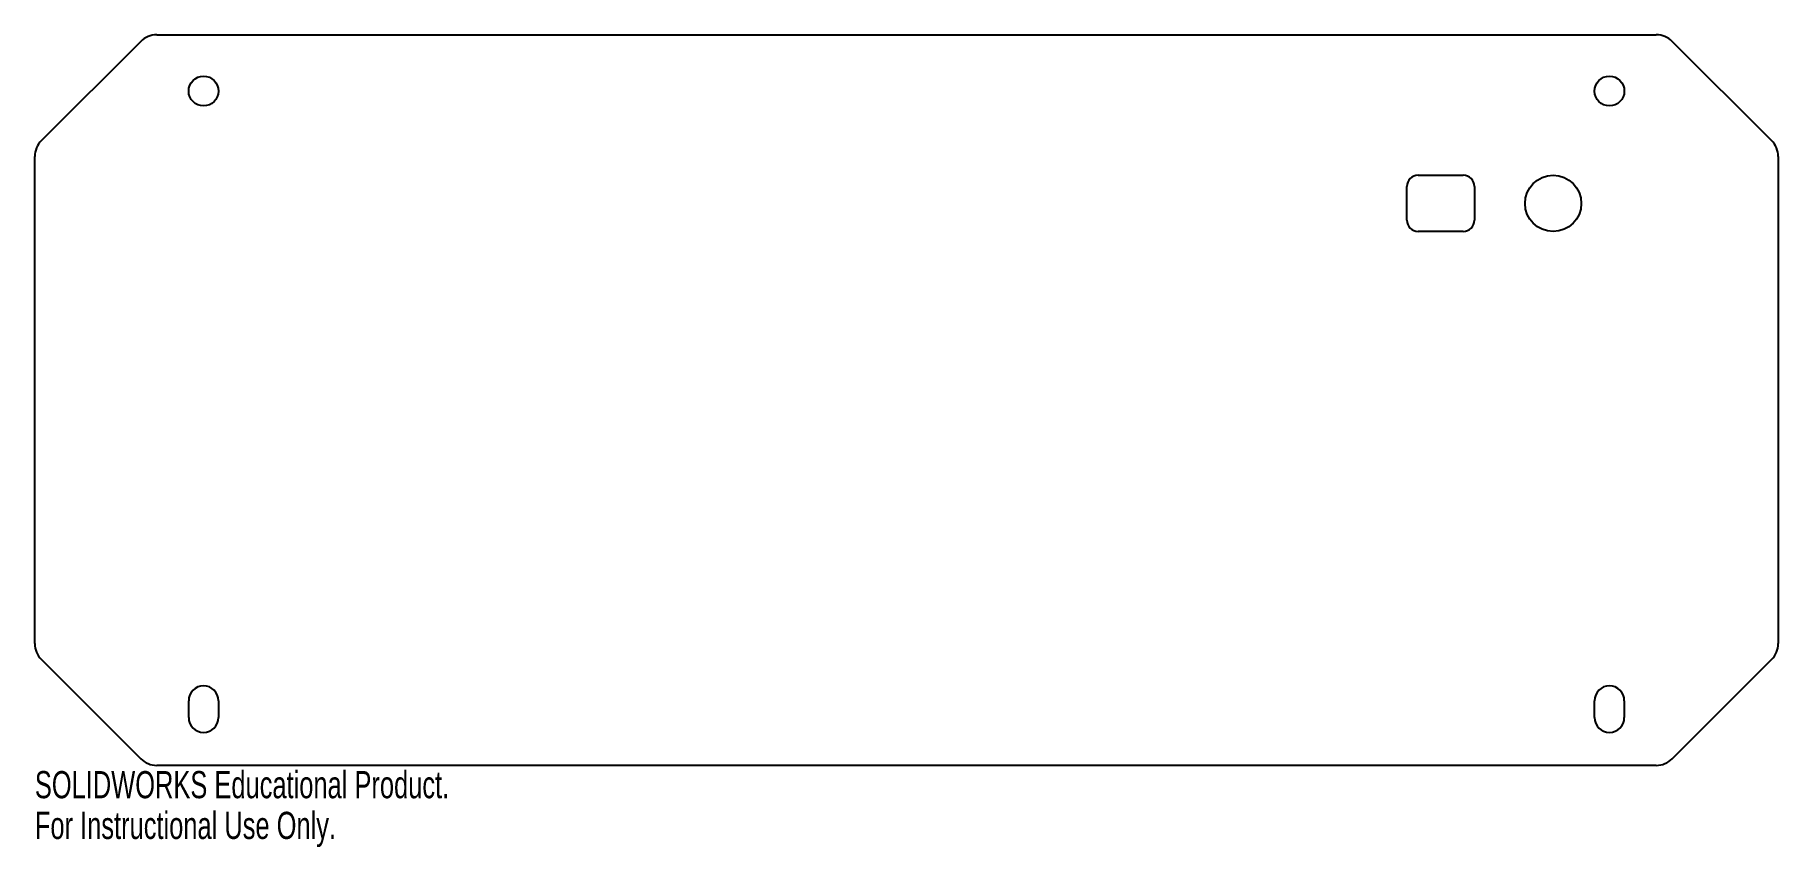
# Model space of a CAD drawing. Header units: millimetres. Extents: x -155 to 155, y -80 to 65.
import ezdxf

# ---------------------------------------------------------------- set-up
doc = ezdxf.new("R2010")
doc.units = ezdxf.units.MM
doc.styles.add('SLDTEXTSTYLE0', font='TXT', dxfattribs={"width": 0.7})

msp = doc.modelspace()

# ---------------------------------------------------------------- linework, layer by layer
at = {"color": 7, "linetype": 'Continuous', "lineweight": 25}
for p, q in [((-136.17, 63.83), (-153.83, 46.17)), ((-133.34, 65), (133.34, 65)), ((153.83, 46.17), (136.17, 63.83)), ((-155, -43.34), (-155, 43.34)), ((155, 43.34), (155, -43.34)), ((89, 32), (89, 38)), ((91, 40), (99, 40)), ((101, 38), (101, 32)), ((99, 30), (91, 30)), ((-153.83, -46.17), (-136.17, -63.83)), ((136.17, -63.83), (153.83, -46.17)), ((-127.65, -56.5), (-127.65, -53.5)), ((-122.35, -53.5), (-122.35, -56.5)), ((122.35, -56.5), (122.35, -53.5)), ((127.65, -53.5), (127.65, -56.5)), ((133.34, -65), (-133.34, -65))]:
    msp.add_line(p, q, dxfattribs=at)
for centre, radius in [((-125, 55), 2.65), ((125, 55), 2.65), ((115, 35), 5)]:
    msp.add_circle(centre, radius, dxfattribs=at)
for centre, radius, start, end in [((-133.34, 61), 4, 90, 135), ((133.34, 61), 4, 45, 90), ((-151, 43.34), 4, 135, 180), ((151, 43.34), 4, 0, 45), ((91, 38), 2, 90, 180), ((99, 38), 2, 0, 90), ((91, 32), 2, 180, 270), ((99, 32), 2, 270, 0), ((-151, -43.34), 4, 180, 225), ((151, -43.34), 4, 315, 0), ((-125, -53.5), 2.65, 0, 180), ((125, -53.5), 2.65, 0, 180), ((-125, -56.5), 2.65, 180, 0), ((125, -56.5), 2.65, 180, 0), ((-133.34, -61), 4, 225, 270), ((133.34, -61), 4, 270, 315)]:
    msp.add_arc(centre, radius, start, end, dxfattribs=at)

# ---------------------------------------------------------------- texts
at = {"color": 7, "linetype": 'Continuous', "char_height": 4.8336, "attachment_point": 1, "style": 'SLDTEXTSTYLE0'}
for s, insert in [('SOLIDWORKS Educational Product.', (-155, -66.02)), ('For Instructional Use Only.', (-155, -73.27))]:
    msp.add_mtext(s, dxfattribs=dict(at, insert=insert))

doc.saveas('drawing.dxf')
